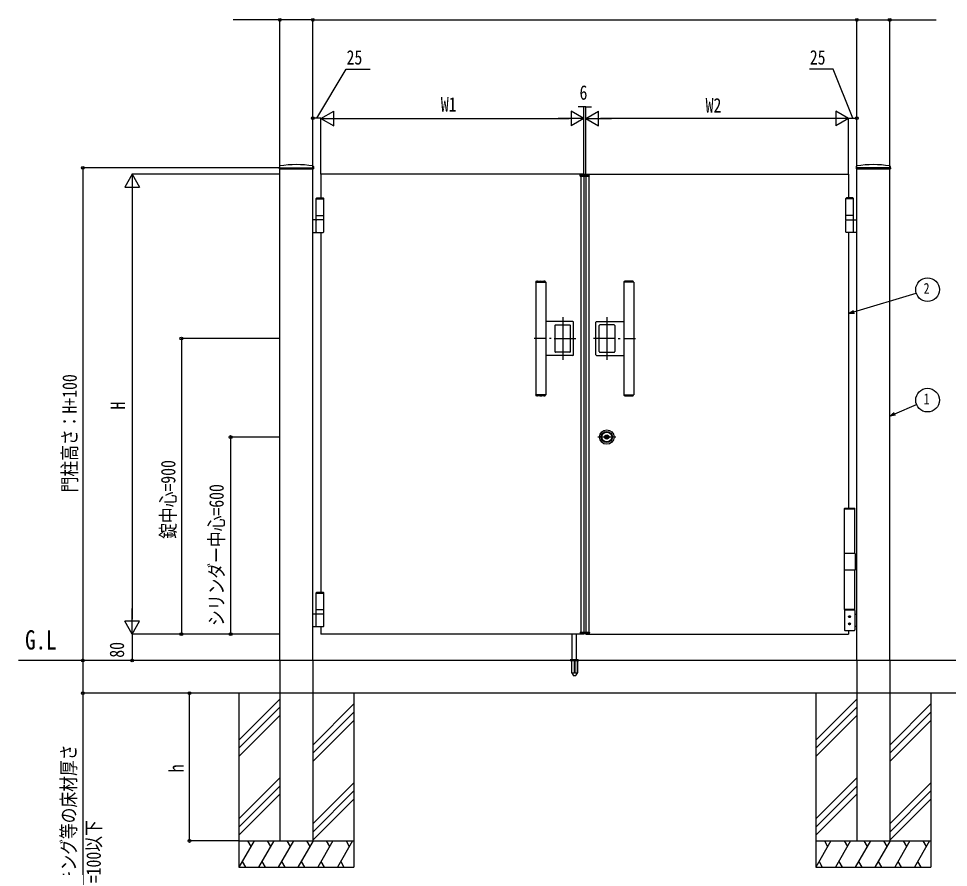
# Model space of a CAD drawing. Units: millimetres, scale not verified. Extents: x -4205 to 4205, y -2970 to 2970.
# Drawn here: x -1557 to 1273, y -984 to 1601 of the extents above; entities that cross this region are included whole.
import ezdxf
from ezdxf.enums import TextEntityAlignment as Align

# ---------------------------------------------------------------- set-up
doc = ezdxf.new("R2010")
doc.units = ezdxf.units.MM
doc.header["$LTSCALE"] = 12
for name, color, linetype in [('0-2_USER1', 3, 'Continuous'), ('0-3_YKK_12', 2, 'Continuous'), ('0-4_YKK_A1', 4, 'Continuous'), ('0-5_YKK_D', 6, 'Continuous')]:
    doc.layers.add(name, color=color, linetype=linetype)
doc.styles.add('ＭＳ ゴシック', font='')
doc.styles.get('ＭＳ ゴシック').set_extended_font_data('MS Gothic')

msp = doc.modelspace()

# ---------------------------------------------------------------- linework, layer by layer
at = {"layer": '0-3_YKK_12'}
msp.add_line((166.02, 1119), (166.02, 1129), dxfattribs=at)
at = {"layer": '0-4_YKK_A1'}
for p, q in [((-763.73, 1150.69), (-764.08, 1144.03)), ((-763.58, 1143.5), (-660.38, 1143.5)), ((-761.98, 1147), (-761.98, 1143.5)), ((-761.98, -353), (-761.98, 1143.5)), ((-661.98, -353), (-661.98, 1143.5)), ((-660.23, 1150.69), (-659.88, 1144.03)), ((992.27, 1150.69), (991.92, 1144.03)), ((992.42, 1143.5), (1095.62, 1143.5)), ((994.02, -353), (994.02, 1143.5)), ((1094.02, 1147), (1094.02, 1143.5)), ((1094.02, -353), (1094.02, 1143.5)), ((1095.77, 1150.69), (1096.12, 1144.03)), ((152.12, 1121.5), (152.33, 1125.55)), ((152.12, 1121.5), (179.92, 1121.5)), ((178.71, 1126.5), (153.33, 1126.5)), ((154.02, 1123.5), (178.02, 1123.5)), ((154.02, 1123.5), (154.02, 1121.5)), ((154.02, 1121.5), (154.02, -267.5)), ((163.02, 1126.5), (163.02, 1127)), ((163.02, 1121.5), (163.02, -267.5)), ((169.02, 1126.5), (169.02, 1127)), ((169.02, 1121.5), (169.02, -267.5)), ((178.02, 1123.5), (178.02, 1121.5)), ((178.02, 1121.5), (178.02, -267.5)), ((179.92, 1121.5), (179.71, 1125.55)), ((-649.48, 1055), (-651.48, 1053)), ((-651.48, 1053), (-628.48, 1053)), ((-651.48, 1052), (-628.48, 1052)), ((-649.48, 1055), (-630.48, 1055)), ((-630.48, 1055), (-628.48, 1053)), ((962.52, 1055), (960.52, 1053)), ((983.52, 1053), (960.52, 1053)), ((983.52, 1052), (960.52, 1052)), ((981.52, 1055), (962.52, 1055)), ((981.52, 1055), (983.52, 1053)), ((-651.48, 1002), (-628.48, 1002)), ((983.52, 1002), (960.52, 1002)), ((-628.48, 988), (-661.98, 988)), ((-651.48, 951.5), (-651.48, 986.5)), ((-628.48, 951.5), (-628.48, 986.5)), ((960.52, 988), (994.02, 988)), ((960.52, 951.5), (960.52, 986.5)), ((983.52, 951.5), (983.52, 986.5)), ((-661.98, 950), (-629.98, 950)), ((-636.98, 950), (-636.98, -145)), ((994.02, 950), (962.02, 950)), ((969.02, 950), (969.02, 110)), ((17.02, 798.5), (17.02, 455.5)), ((17.02, 798.5), (19.02, 798.5)), ((17.32, 798.5), (17.32, 799.87)), ((45.74, 800.31), (18.3, 800.31)), ((19.02, 798.5), (47.02, 798.5)), ((22.27, 802), (41.77, 802)), ((46.72, 799.87), (46.72, 798.5)), ((47.02, 798.5), (47.02, 455.5)), ((285.02, 798.5), (285.02, 455.5)), ((313.02, 798.5), (285.02, 798.5)), ((285.32, 799.87), (285.32, 798.5)), ((286.3, 800.31), (313.74, 800.31)), ((309.77, 802), (290.27, 802)), ((315.02, 798.5), (313.02, 798.5)), ((314.72, 798.5), (314.72, 799.87)), ((315.02, 798.5), (315.02, 455.5)), ((99.02, 692.46), (99.02, 561.66)), ((233.02, 692.46), (233.02, 561.66)), ((130.02, 678.5), (47.02, 678.5)), ((75.02, 667), (75.02, 587)), ((76.52, 668.5), (120.52, 668.5)), ((122.02, 587), (122.02, 667)), ((132.02, 577.5), (132.02, 676.5)), ((200.02, 577.5), (200.02, 676.5)), ((202.02, 678.5), (285.02, 678.5)), ((210.02, 587), (210.02, 667)), ((255.52, 668.5), (211.52, 668.5)), ((257.02, 667), (257.02, 587)), ((48.48, 627), (11.52, 627)), ((63.99, 627), (58.25, 627)), ((72.3, 627), (139.13, 627)), ((259.74, 627), (192.91, 627)), ((268.05, 627), (273.79, 627)), ((283.56, 627), (320.52, 627)), ((130.02, 575.5), (47.02, 575.5)), ((120.52, 585.5), (76.52, 585.5)), ((202.02, 575.5), (285.02, 575.5)), ((211.52, 585.5), (255.52, 585.5)), ((47.02, 455.5), (17.02, 455.5)), ((17.32, 454.13), (17.32, 455.5)), ((18.3, 453.69), (45.74, 453.69)), ((46.72, 455.5), (46.72, 454.13)), ((285.02, 455.5), (315.02, 455.5)), ((285.32, 455.5), (285.32, 454.13)), ((313.74, 453.69), (286.3, 453.69)), ((314.72, 454.13), (314.72, 455.5)), ((41.77, 452), (22.27, 452)), ((290.27, 452), (309.77, 452)), ((260.02, 327), (206.02, 327)), ((228.86, 326.06), (228.86, 327.94)), ((229.16, 328.24), (229.81, 328.24)), ((229.16, 325.76), (229.81, 325.76)), ((229.92, 328.28), (230.11, 328.4)), ((229.92, 325.72), (230.11, 325.6)), ((230.11, 328.4), (231.17, 328.41)), ((230.11, 325.6), (231.17, 325.59)), ((231.17, 328.41), (231.33, 327.83)), ((231.17, 325.59), (231.27, 325.96)), ((231.42, 325.96), (231.27, 325.96)), ((231.52, 327.68), (231.71, 327.68)), ((231.98, 326.87), (231.7, 326.15)), ((231.98, 328.03), (231.9, 327.81)), ((231.98, 328.03), (233.13, 328.03)), ((232.12, 326.96), (232.35, 326.96)), ((232.5, 326.84), (232.61, 326.21)), ((234.06, 325.96), (232.91, 325.96)), ((233.54, 327.16), (233.43, 327.79)), ((233.92, 327.04), (233.69, 327.04)), ((234.06, 327.13), (234.34, 327.85)), ((234.06, 325.96), (234.14, 326.19)), ((234.52, 326.32), (234.33, 326.32)), ((234.62, 328.03), (234.77, 328.03)), ((234.86, 325.59), (234.71, 326.17)), ((234.86, 328.41), (234.77, 328.03)), ((235.93, 328.4), (234.86, 328.41)), ((235.93, 325.6), (234.86, 325.59)), ((236.12, 328.28), (235.93, 328.4)), ((236.12, 325.72), (235.93, 325.6)), ((236.88, 328.24), (236.23, 328.24)), ((236.88, 325.76), (236.23, 325.76)), ((237.18, 326.06), (237.18, 327.94)), ((956.02, 108), (988.02, 108)), ((956.02, -28), (956.02, 108)), ((956.27, 108), (956.27, 109)), ((957.27, 110), (986.77, 110)), ((987.77, 108), (987.77, 109)), ((988.02, -28), (988.02, 108)), ((989.02, -28), (955.02, -28)), ((955.02, -28), (955.02, -78)), ((989.02, -28), (989.02, -78)), ((989.02, -78), (955.02, -78)), ((988.02, -198), (988.02, -78)), ((-649.48, -145), (-651.48, -147)), ((-651.48, -147), (-628.48, -147)), ((-651.48, -148), (-628.48, -148)), ((-649.48, -145), (-630.48, -145)), ((-630.48, -145), (-628.48, -147)), ((-651.48, -198), (-628.48, -198)), ((957.02, -198), (957.02, -200)), ((987.02, -198), (987.02, -200)), ((-628.48, -212), (-661.98, -212)), ((-651.48, -248.5), (-651.48, -213.5)), ((-628.48, -248.5), (-628.48, -213.5)), ((956.02, -201.5), (956.02, -260.5)), ((987.02, -200), (957.02, -200)), ((986.52, -200), (957.52, -200)), ((972.02, -221.73), (970.52, -220.87)), ((973.52, -219.13), (972.02, -218.27)), ((972.02, -221.73), (973.52, -220.87)), ((973.52, -220.87), (973.52, -219.13)), ((988.02, -201.5), (988.02, -260.5)), ((988.17, -212), (994.02, -212)), ((-661.98, -250), (-629.98, -250)), ((-636.98, -250), (-636.98, -273)), ((972.02, -243.73), (970.52, -242.87)), ((973.52, -241.13), (972.02, -240.27)), ((972.02, -243.73), (973.52, -242.87)), ((973.52, -242.87), (973.52, -241.13)), ((994.02, -250), (988.17, -250)), ((163.02, -273), (-636.98, -273)), ((128.02, -350), (128.02, -273)), ((141.02, -350), (141.02, -273)), ((152.12, -267.5), (179.92, -267.5)), ((152.12, -267.5), (152.33, -271.55)), ((178.71, -272.5), (153.33, -272.5)), ((154.02, -269.5), (154.02, -267.5)), ((154.02, -269.5), (178.02, -269.5)), ((163.02, -272.5), (163.02, -273)), ((169.02, -272.5), (169.02, -273)), ((169.02, -273), (969.02, -273)), ((178.02, -269.5), (178.02, -267.5)), ((179.92, -267.5), (179.71, -271.55)), ((957.52, -262), (986.52, -262)), ((969.02, -262), (969.02, -273)), ((1544.02, -353), (-1557.36, -353)), ((-761.98, -353), (-761.98, -903)), ((-661.98, -353), (-661.98, -903)), ((121.52, -352.16), (121.52, -353)), ((121.52, -353), (147.52, -353)), ((121.81, -351.46), (147.23, -351.46)), ((125.52, -350), (122.18, -351.22)), ((125.27, -353), (125.27, -390.03)), ((125.52, -350), (143.52, -350)), ((125.83, -353), (125.83, -391)), ((133.52, -353), (133.52, -391)), ((135.52, -353), (135.52, -391)), ((143.21, -353), (143.21, -391)), ((143.52, -350), (146.86, -351.22)), ((143.77, -353), (143.77, -390.03)), ((147.52, -352.16), (147.52, -353)), ((994.02, -353), (994.22, -903)), ((1094.02, -353), (1094.22, -903)), ((125.27, -390.03), (130.16, -398.5)), ((125.83, -391), (133.52, -391)), ((133.52, -390.03), (135.52, -390.03)), ((135.52, -391), (143.21, -391)), ((143.77, -390.03), (138.88, -398.5)), ((131.03, -399), (138.01, -399)), ((1544.02, -453), (-1147.71, -453)), ((-886.98, -453), (-886.98, -983)), ((-761.98, -470.79), (-886.98, -595.79)), ((-536.98, -453), (-536.98, -983)), ((869.02, -453), (869.02, -983)), ((994.02, -470.79), (869.02, -595.79)), ((1219.02, -453), (1219.22, -983)), ((-761.98, -495.79), (-886.98, -620.79)), ((-536.98, -485.79), (-661.98, -610.79)), ((994.02, -495.79), (869.02, -620.79)), ((1219.02, -485.79), (1094.02, -610.79)), ((-761.98, -520.79), (-886.98, -645.79)), ((-536.98, -510.79), (-661.98, -635.79)), ((-536.98, -535.79), (-661.98, -660.79)), ((994.02, -520.79), (869.02, -645.79)), ((1219.02, -510.79), (1094.02, -635.79)), ((1219.02, -535.79), (1094.02, -660.79)), ((-761.98, -710.79), (-886.98, -835.79)), ((-761.98, -735.79), (-886.98, -860.79)), ((-536.98, -725.79), (-661.98, -850.79)), ((994.02, -710.79), (869.02, -835.79)), ((994.02, -735.79), (869.02, -860.79)), ((1219.02, -725.79), (1094.02, -850.79)), ((-761.98, -760.79), (-886.98, -885.79)), ((-536.98, -750.79), (-661.98, -875.79)), ((994.02, -760.79), (869.02, -885.79)), ((1219.02, -750.79), (1094.22, -875.79)), ((-536.98, -775.79), (-661.98, -900.79)), ((1219.02, -775.79), (1094.22, -900.79)), ((-886.98, -903), (-536.98, -903)), ((-840.79, -903), (-886.98, -983)), ((-860.79, -903), (-850.79, -920.32)), ((-780.79, -903), (-826.98, -983)), ((-800.79, -903), (-790.79, -920.32)), ((-720.79, -903), (-766.98, -983)), ((-761.98, -903), (-661.98, -903)), ((-740.79, -903), (-730.79, -920.32)), ((-660.79, -903), (-706.98, -983)), ((-680.79, -903), (-670.79, -920.32)), ((-600.79, -903), (-646.98, -983)), ((-620.79, -903), (-610.79, -920.32)), ((-540.79, -903), (-586.98, -983)), ((-560.79, -903), (-550.79, -920.32)), ((869.02, -903), (1219.22, -903)), ((915.21, -903), (869.02, -983)), ((895.21, -903), (905.21, -920.32)), ((975.21, -903), (929.02, -983)), ((955.21, -903), (965.21, -920.32)), ((1035.41, -903), (989.22, -983)), ((994.22, -903), (1094.22, -903)), ((1015.41, -903), (1025.41, -920.32)), ((1095.41, -903), (1049.22, -983)), ((1075.41, -903), (1085.41, -920.32)), ((1155.41, -903), (1109.22, -983)), ((1135.41, -903), (1145.41, -920.32)), ((1215.41, -903), (1169.22, -983)), ((1195.41, -903), (1205.41, -920.32)), ((-886.98, -983), (-536.98, -983)), ((-876.98, -965.68), (-866.98, -983)), ((-816.98, -965.68), (-806.98, -983)), ((-756.98, -965.68), (-746.98, -983)), ((-696.98, -965.68), (-686.98, -983)), ((-636.98, -965.68), (-626.98, -983)), ((-576.98, -965.68), (-566.98, -983)), ((869.02, -983), (1219.22, -983)), ((879.02, -965.68), (889.02, -983)), ((939.02, -965.68), (949.02, -983)), ((999.22, -965.68), (1009.22, -983)), ((1059.22, -965.68), (1069.22, -983)), ((1119.22, -965.68), (1129.22, -983)), ((1179.22, -965.68), (1189.22, -983))]:
    msp.add_line(p, q, dxfattribs=at)
for points in [[(-761.98, 1147), (-661.98, 1147), (-661.98, 1143.5)], [(1094.02, 1147), (994.02, 1147), (994.02, 1143.5)], [(163.02, 1127), (-636.98, 1127), (-636.98, 1055)], [(169.02, 1127), (969.02, 1127), (969.02, 1055)], [(-651.48, 988), (-651.48, 1002), (-651.48, 1053)], [(-628.48, 988), (-628.48, 1002), (-628.48, 1053)], [(960.52, 988), (960.52, 1002), (960.52, 1053)], [(983.52, 988), (983.52, 1002), (983.52, 1053)], [(988.02, -198), (956.02, -198), (956.02, -78)], [(-651.48, -212), (-651.48, -198), (-651.48, -147)], [(-628.48, -212), (-628.48, -198), (-628.48, -147)], [(970.52, -220.87), (970.52, -219.13), (972.02, -218.27)], [(970.52, -242.87), (970.52, -241.13), (972.02, -240.27)]]:
    msp.add_lwpolyline(points, dxfattribs=at)
for centre, radius in [((233.02, 327), 22), ((233.02, 327), 17), ((233.02, 327), 15), ((233.02, 327), 6.35), ((233.02, 327), 5.6), ((233.02, 327), 4.3), ((972.02, -220), 3), ((972.02, -220), 2.46), ((972.02, -242), 3), ((972.02, -242), 2.46)]:
    msp.add_circle(centre, radius, dxfattribs=at)
for centre, radius, start, end in [((-763.58, 1144), 0.5, 177, 270), ((-761.73, 1150.58), 2, 99.00123, 177), ((-711.98, 836.5), 320, 80.99877, 99.00123), ((-662.23, 1150.58), 2, 3, 80.99877), ((-660.38, 1144), 0.5, 270, 3), ((992.42, 1144), 0.5, 177, 270), ((994.27, 1150.58), 2, 99.00123, 177), ((1044.02, 836.5), 320, 80.99877, 99.00123), ((1093.77, 1150.58), 2, 3, 80.99877), ((1095.62, 1144), 0.5, 270, 3), ((153.33, 1125.5), 1, 90, 177), ((178.71, 1125.5), 1, 3, 90), ((-649.98, 986.5), 1.5, 90, 180), ((-629.98, 986.5), 1.5, 360, 90), ((962.02, 986.5), 1.5, 90, 180), ((982.02, 986.5), 1.5, 0, 90), ((-649.98, 951.5), 1.5, 180, 270), ((-629.98, 951.5), 1.5, 270, 360), ((962.02, 951.5), 1.5, 180, 270), ((982.02, 951.5), 1.5, 270, 0), ((18.12, 799.87), 0.8, 110.76843, 180), ((32.02, 763.22), 40, 104.21682, 110.76843), ((22.27, 801.7), 0.3, 90, 104.21682), ((22.27, 801.7), 0.3, 61.29529, 90), ((32.02, 819.51), 20, 241.29529, 250.4307), ((25.42, 800.94), 0.3, 250.4307, 279.9206), ((32.02, 763.22), 38, 80.0794, 99.9206), ((38.62, 800.94), 0.3, 260.0794, 289.5693), ((32.02, 819.51), 20, 289.5693, 298.70471), ((41.77, 801.7), 0.3, 90, 118.70471), ((41.77, 801.7), 0.3, 75.78318, 90), ((32.02, 763.22), 40, 69.23157, 75.78318), ((45.92, 799.87), 0.8, 0, 69.23157), ((286.12, 799.87), 0.8, 110.76843, 180), ((300.02, 763.22), 40, 104.21682, 110.76843), ((290.27, 801.7), 0.3, 90, 104.21682), ((290.27, 801.7), 0.3, 61.29529, 90), ((300.02, 819.51), 20, 241.29529, 250.4307), ((293.42, 800.94), 0.3, 250.4307, 279.9206), ((300.02, 763.22), 38, 80.0794, 99.9206), ((306.62, 800.94), 0.3, 260.0794, 289.5693), ((300.02, 819.51), 20, 289.5693, 298.70471), ((309.77, 801.7), 0.3, 90, 118.70471), ((309.77, 801.7), 0.3, 75.78318, 90), ((300.02, 763.22), 40, 69.23157, 75.78318), ((313.92, 799.87), 0.8, 0, 69.23157), ((76.52, 667), 1.5, 90, 180), ((76.52, 667), 1.5, 90, 180), ((120.52, 667), 1.5, 0, 90), ((120.52, 667), 1.5, 0, 90), ((130.02, 676.5), 2, 0, 90), ((202.02, 676.5), 2, 90, 180), ((211.52, 667), 1.5, 90, 180), ((211.52, 667), 1.5, 90, 180), ((255.52, 667), 1.5, 0, 90), ((255.52, 667), 1.5, 0, 90), ((76.52, 587), 1.5, 180, 270), ((76.52, 587), 1.5, 180, 270), ((120.52, 587), 1.5, 270, 0), ((120.52, 587), 1.5, 270, 0), ((130.02, 577.5), 2, 270, 0), ((202.02, 577.5), 2, 180, 270), ((211.52, 587), 1.5, 180, 270), ((211.52, 587), 1.5, 180, 270), ((255.52, 587), 1.5, 270, 0), ((255.52, 587), 1.5, 270, 0), ((18.12, 454.13), 0.8, 180, 249.23157), ((32.02, 490.78), 40, 249.23157, 255.78318), ((32.02, 434.49), 20, 109.5693, 118.70471), ((25.42, 453.06), 0.3, 80.0794, 109.5693), ((32.02, 490.78), 38, 260.0794, 279.9206), ((38.62, 453.06), 0.3, 70.4307, 99.9206), ((32.02, 434.49), 20, 61.29529, 70.4307), ((32.02, 490.78), 40, 284.21682, 290.76843), ((45.92, 454.13), 0.8, 290.76843, 0), ((286.12, 454.13), 0.8, 180, 249.23157), ((300.02, 490.78), 40, 249.23157, 255.78318), ((300.02, 434.49), 20, 109.5693, 118.70471), ((293.42, 453.06), 0.3, 80.0794, 109.5693), ((300.02, 490.78), 38, 260.0794, 279.9206), ((306.62, 453.06), 0.3, 70.4307, 99.9206), ((300.02, 434.49), 20, 61.29529, 70.4307), ((300.02, 490.78), 40, 284.21682, 290.76843), ((313.92, 454.13), 0.8, 290.76843, 0), ((22.27, 452.3), 0.3, 255.78318, 270), ((22.27, 452.3), 0.3, 270, 298.70471), ((41.77, 452.3), 0.3, 241.29529, 270), ((41.77, 452.3), 0.3, 270, 284.21682), ((290.27, 452.3), 0.3, 255.78318, 270), ((290.27, 452.3), 0.3, 270, 298.70471), ((309.77, 452.3), 0.3, 241.29529, 270), ((309.77, 452.3), 0.3, 270, 284.21682), ((229.16, 327.94), 0.3, 90, 180), ((229.16, 326.06), 0.3, 180, 270), ((229.81, 328.44), 0.2, 270, 305), ((229.81, 325.56), 0.2, 55, 90), ((231.52, 327.88), 0.2, 195, 270), ((231.42, 326.26), 0.3, 270, 338), ((231.71, 327.88), 0.2, 270, 340), ((232.12, 326.81), 0.15, 90, 158), ((232.35, 326.81), 0.15, 10, 90), ((232.91, 326.26), 0.3, 190, 270), ((233.13, 327.73), 0.3, 10, 90), ((233.69, 327.19), 0.15, 190, 270), ((233.92, 327.19), 0.15, 270, 338), ((234.33, 326.12), 0.2, 90, 160), ((234.62, 327.73), 0.3, 90, 158), ((234.52, 326.12), 0.2, 15, 90), ((236.23, 328.44), 0.2, 235, 270), ((236.23, 325.56), 0.2, 90, 125), ((236.88, 327.94), 0.3, 0, 90), ((236.88, 326.06), 0.3, 270, 0), ((957.27, 109), 1, 90, 180), ((986.77, 109), 1, 0, 90), ((-649.98, -213.5), 1.5, 90, 180), ((-629.98, -213.5), 1.5, 360, 90), ((957.52, -201.5), 1.5, 90, 180), ((986.52, -201.5), 1.5, 0, 90), ((-649.98, -248.5), 1.5, 180, 270), ((-629.98, -248.5), 1.5, 270, 360), ((153.33, -271.5), 1, 183, 270), ((178.71, -271.5), 1, 270, 357), ((957.52, -260.5), 1.5, 180, 270), ((986.52, -260.5), 1.5, 270, 0), ((122.52, -352.16), 1, 110, 180), ((146.52, -352.16), 1, 0, 70), ((131.03, -398), 1, 210, 270), ((138.01, -398), 1, 270, 330)]:
    msp.add_arc(centre, radius, start, end, dxfattribs=at)
at = {"layer": '0-5_YKK_D'}
for p, q in [((-761.98, 1148), (-761.98, 1598)), ((-661.98, 1148), (-661.98, 1598)), ((-661.98, 1148), (-661.98, 1598)), ((-661.98, 1597), (994.02, 1597)), ((994.02, 1148), (994.02, 1598)), ((994.02, 1148), (994.02, 1598)), ((1094.02, 1148), (1094.02, 1598)), ((163.02, 1333), (146.02, 1333)), ((163.02, 1128), (163.02, 1334)), ((169.02, 1333), (163.02, 1333)), ((169.02, 1128), (169.02, 1334)), ((169.02, 1333), (186.02, 1333)), ((-636.98, 1297), (-598.01, 1319.5)), ((-598.01, 1274.5), (-598.01, 1319.5)), ((163.02, 1297), (124.05, 1319.5)), ((124.05, 1319.5), (124.05, 1274.5)), ((169.02, 1297), (207.99, 1319.5)), ((207.99, 1274.5), (207.99, 1319.5)), ((969.02, 1297), (930.05, 1319.5)), ((930.05, 1319.5), (930.05, 1274.5)), ((-661.98, 1148), (-661.98, 1299)), ((-636.98, 1298), (-661.98, 1298)), ((-636.98, 1128), (-636.98, 1299)), ((-636.98, 1128), (-636.98, 1298)), ((-636.98, 1297), (-598.01, 1274.5)), ((-636.98, 1297), (-559.04, 1297)), ((-591.98, 1297), (118.02, 1297)), ((163.02, 1297), (85.08, 1297)), ((163.02, 1297), (124.05, 1274.5)), ((163.02, 1128), (163.02, 1298)), ((169.02, 1128), (169.02, 1298)), ((169.02, 1297), (207.99, 1274.5)), ((169.02, 1297), (246.96, 1297)), ((924.02, 1297), (214.02, 1297)), ((969.02, 1297), (891.08, 1297)), ((969.02, 1297), (930.05, 1274.5)), ((969.02, 1128), (969.02, 1299)), ((969.02, 1128), (969.02, 1298)), ((969.02, 1298), (994.02, 1298)), ((994.02, 1148), (994.02, 1299)), ((-762.98, 1147), (-1362.98, 1147)), ((-1361.98, 1147), (-1361.98, -353)), ((-1211.98, 1127), (-1234.48, 1088.03)), ((-762.98, 1127), (-1212.98, 1127)), ((-1211.98, 1127), (-1189.48, 1088.03)), ((-1211.98, 1127), (-1211.98, 1049.06)), ((-1234.48, 1088.03), (-1189.48, 1088.03)), ((-1211.98, 1082), (-1211.98, -228)), ((-762.98, 627), (-1062.98, 627)), ((-1061.98, 627), (-1061.98, -273)), ((-762.98, 327), (-912.98, 327)), ((-911.98, 327), (-911.98, -273)), ((-1211.98, -273), (-1211.98, -195.06)), ((-1211.98, -273), (-1234.48, -234.03)), ((-1189.48, -234.03), (-1234.48, -234.03)), ((-1211.98, -273), (-1189.48, -234.03)), ((-762.98, -273), (-1212.98, -273)), ((-762.98, -273), (-1212.98, -273)), ((-1211.98, -273), (-1211.98, -353)), ((-762.98, -273), (-1062.98, -273)), ((-762.98, -273), (-912.98, -273)), ((-937.7, -353), (-1362.98, -353)), ((-937.7, -353), (-1212.98, -353)), ((-1148.71, -453), (-1362.98, -453)), ((-887.98, -453), (-1037.98, -453)), ((-1036.98, -903), (-1036.98, -453)), ((-887.98, -903), (-1037.98, -903))]:
    msp.add_line(p, q, dxfattribs=at)
for points in [[(-661.98, 1597), (-761.98, 1597), (-903.78, 1597)], [(994.02, 1597), (1094.02, 1597), (1235.82, 1597)], [(-649.48, 1298), (-560.04, 1447), (-487.64, 1447)], [(981.52, 1298), (922.29, 1447), (849.89, 1447)], [(969.02, 703.13), (985.29, 708.06), (1174.91, 765.48)], [(986.61, 703.7), (969.02, 703.13), (983.97, 712.42)], [(1094.02, 390.49), (1109.59, 397.32), (1175.81, 426.38)], [(1111.42, 393.15), (1094.02, 390.49), (1107.76, 401.49)], [(-1361.98, -353), (-1361.98, -453), (-1361.98, -1337.2)]]:
    msp.add_lwpolyline(points, dxfattribs=at)
for centre, radius in [((-761.98, 1597), 4.25), ((-661.98, 1597), 4.25), ((-661.98, 1597), 4.25), ((994.02, 1597), 4.25), ((994.02, 1597), 4.25), ((1094.02, 1597), 4.25), ((-661.98, 1298), 4.25), ((994.02, 1298), 4.25), ((-1361.98, 1147), 4.25), ((1209.39, 775.83), 36), ((-1061.98, 627), 4.25), ((1209.39, 439.36), 36), ((-911.98, 327), 4.25), ((-1061.98, -273), 4.25), ((-911.98, -273), 4.25), ((-1361.98, -353), 4.25), ((-1361.98, -353), 4.25), ((-1211.98, -353), 4.25), ((-1361.98, -453), 4.25), ((-1036.98, -453), 4.25), ((-1036.98, -903), 4.25)]:
    msp.add_circle(centre, radius, dxfattribs=at)

# ---------------------------------------------------------------- texts
at = {"layer": '0-2_USER1', "style": 'ＭＳ ゴシック', "width": 0.8}
msp.add_text('G.L', height=58.65, dxfattribs=at).set_placement((-1537.55, -337.54), align=Align.BOTTOM_LEFT)
at = {"layer": '0-5_YKK_D', "style": 'ＭＳ ゴシック', "width": 0.8}
for s, height, p in [('25', 43.99, (-559.04, 1448)), ('25', 43.99, (850.89, 1448)), ('6', 43.99, (150.02, 1341)), ('W1', 43.99, (-272.18, 1305)), ('W2', 43.99, (533.82, 1302)), ('2', 32.99, (1197.39, 753.33)), ('1', 32.99, (1197.39, 416.86))]:
    msp.add_text(s, height=height, dxfattribs=at).set_placement(p, align=Align.BOTTOM_LEFT)
for s, p in [('門柱高さ：H+100', (-1366.98, 158.6)), ('H', (-1219.98, 411)), ('錠中心=900', (-1066.98, 17)), ('シリンダー中心=600', (-919.98, -248.2)), ('80', (-1223.15, -344.94)), ('インターロッキング等の床材厚さ', (-1369.98, -1329.2)), ('h', (-1041.98, -694)), ('=100以下', (-1293.98, -1031.6))]:
    msp.add_text(s, height=43.99, rotation=90, dxfattribs=at).set_placement(p, align=Align.BOTTOM_LEFT)

doc.saveas('drawing.dxf')
